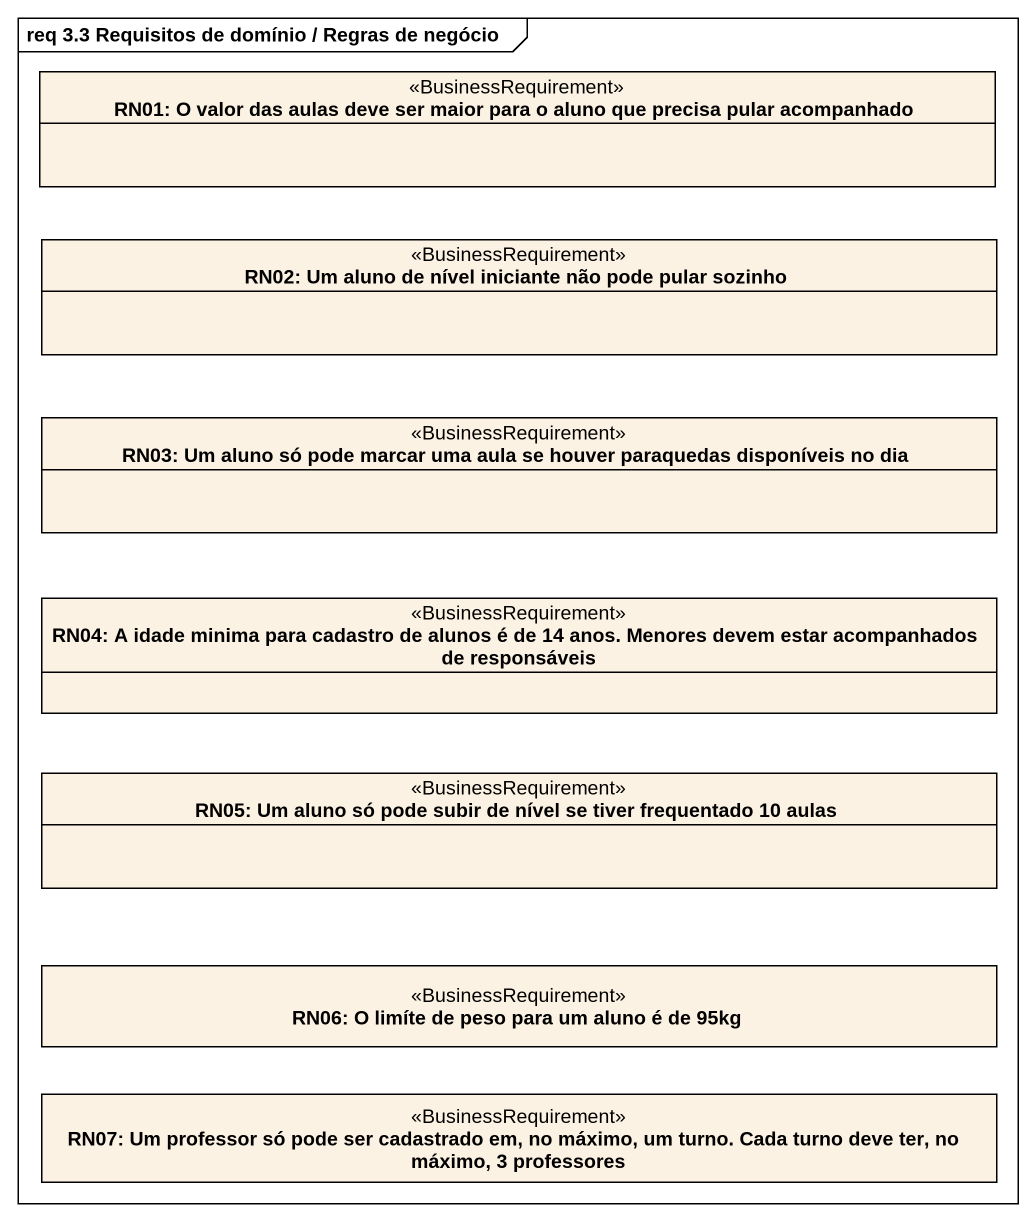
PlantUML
@startuml
mainframe req 3.3 Requisitos de domínio / Regras de negócio
hide circle
hide empty members
class "RN01: O valor das aulas deve ser maior para o aluno que precisa pular acompanhado" as RN01_O_valor_das_aulas_deve <<BusinessRequirement>>
class "RN02: Um aluno de nível iniciante não pode pular sozinho" as RN02_Um_aluno_de_nível <<BusinessRequirement>>
class "RN03: Um aluno só pode marcar uma aula se houver paraquedas disponíveis no dia" as RN03_Um_aluno_só_pode <<BusinessRequirement>>
class "RN04: A idade minima para cadastro de alunos é de 14 anos. Menores devem estar acompanhados de responsáveis" as RN04_A_idade_minima_para <<BusinessRequirement>>
class "RN05: Um aluno só pode subir de nível se tiver frequentado 10 aulas" as RN05_Um_aluno_só_pode_subir <<BusinessRequirement>>
class "RN06: O limíte de peso para um aluno é de 95kg" as RN06_O_limíte_de_peso_para <<BusinessRequirement>>
class "RN07: Um professor só pode ser cadastrado em, no máximo, um turno. Cada turno deve ter, no máximo, 3 professores" as RN07_Um_professor_só_pode <<BusinessRequirement>>
@enduml
